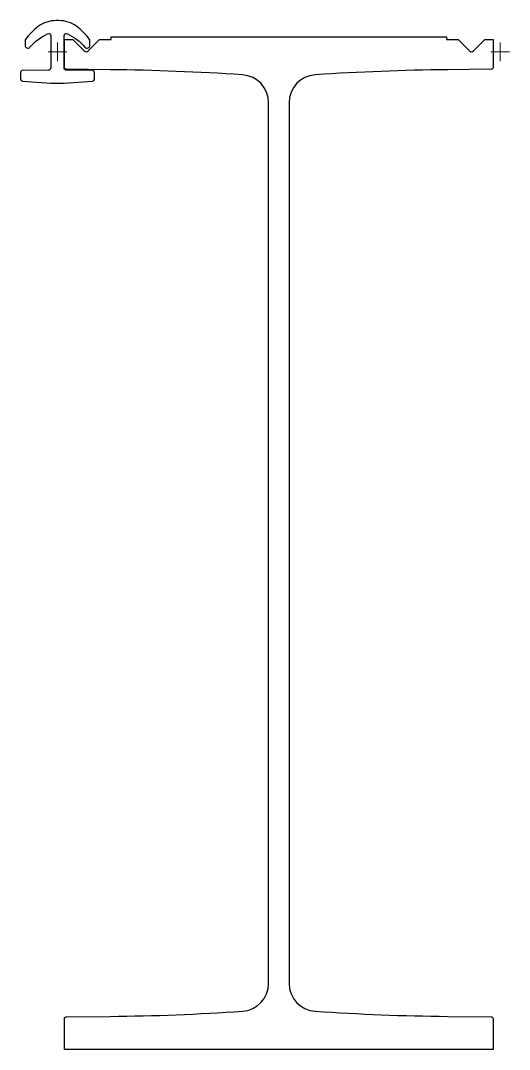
# Model space of a CAD drawing. Header units: millimetres. Extents: x -40 to 485, y -1071 to 33.
import ezdxf

# ---------------------------------------------------------------- set-up
doc = ezdxf.new("R2010")
doc.units = ezdxf.units.MM
doc.layers.get('0').update_dxf_attribs({"lineweight": 25})
doc.layers.add('ref', color=252, linetype='Continuous', lineweight=5)

msp = doc.modelspace()

# ---------------------------------------------------------------- linework, layer by layer
for points in [[(39.6, -22.2, 0.41156), (37.6, -20.2), (10.1, -19.9, -0.411293), (7.1, -16.9), (7.1, 16.9, -0.553081), (10.7, 19.2, -0.099418), (29.5, 4.9, 0.690736), (34.8, 6.9), (34.8, 12, 0.1545), (34.4, 13.1, 0.083568), (20.4, 27.3, 0.157346), (1.5, 33.4), (-1.5, 33.4, 0.157346), (-20.4, 27.3, 0.083568), (-34.4, 13.1, 0.1545), (-34.8, 12), (-34.8, 6.9, 0.690736), (-29.5, 4.9, -0.099418), (-10.7, 19.2, -0.553081), (-7.1, 16.9), (-7.1, -16.9, -0.411293), (-10.1, -19.9), (-37.6, -20.2, 0.41156), (-39.6, -22.2), (-39.6, -29.7, 0.394032), (-37.7, -31.7), (-7.1, -33.9), (7.1, -33.9), (37.7, -31.7, 0.394032), (39.6, -29.7)], [(198.5, -24.8, 0.014216), (56.5, -19.4), (9.5, -18.9, -0.411288), (7.5, -16.9), (7.5, 13.1), (16.5, 13.1), (28.6, 0.9, 0.414214), (32.9, 0.9), (45, 13.1), (57.5, 13.1), (57.5, 16.1), (417.5, 16.1), (417.5, 13.1), (430, 13.1), (442.1, 0.9, 0.414214), (446.4, 0.9), (458.6, 13.1), (467.5, 13.1), (467.5, -16.9, -0.411288), (465.5, -18.9), (418.5, -19.4, 0.014216), (276.5, -24.8, 0.394764), (248.5, -54.8), (248.5, -1000.4, 0.394764), (276.5, -1030.3, 0.014216), (418.5, -1035.8), (465.5, -1036.3, -0.411288), (467.5, -1038.3), (467.5, -1071.3), (7.5, -1071.3), (7.5, -1038.3, -0.411288), (9.5, -1036.3), (56.5, -1035.8, 0.014216), (198.5, -1030.3, 0.394764), (226.5, -1000.4), (226.5, -54.8, 0.394764)]]:
    msp.add_lwpolyline(points, format="xyb", close=True)
at = {"layer": 'ref'}
for p, q in [((10, 0), (-10, 0)), ((0, -10), (0, 10)), ((465, 0), (485, 0)), ((475, -10), (475, 10))]:
    msp.add_line(p, q, dxfattribs=at)

doc.saveas('drawing.dxf')
